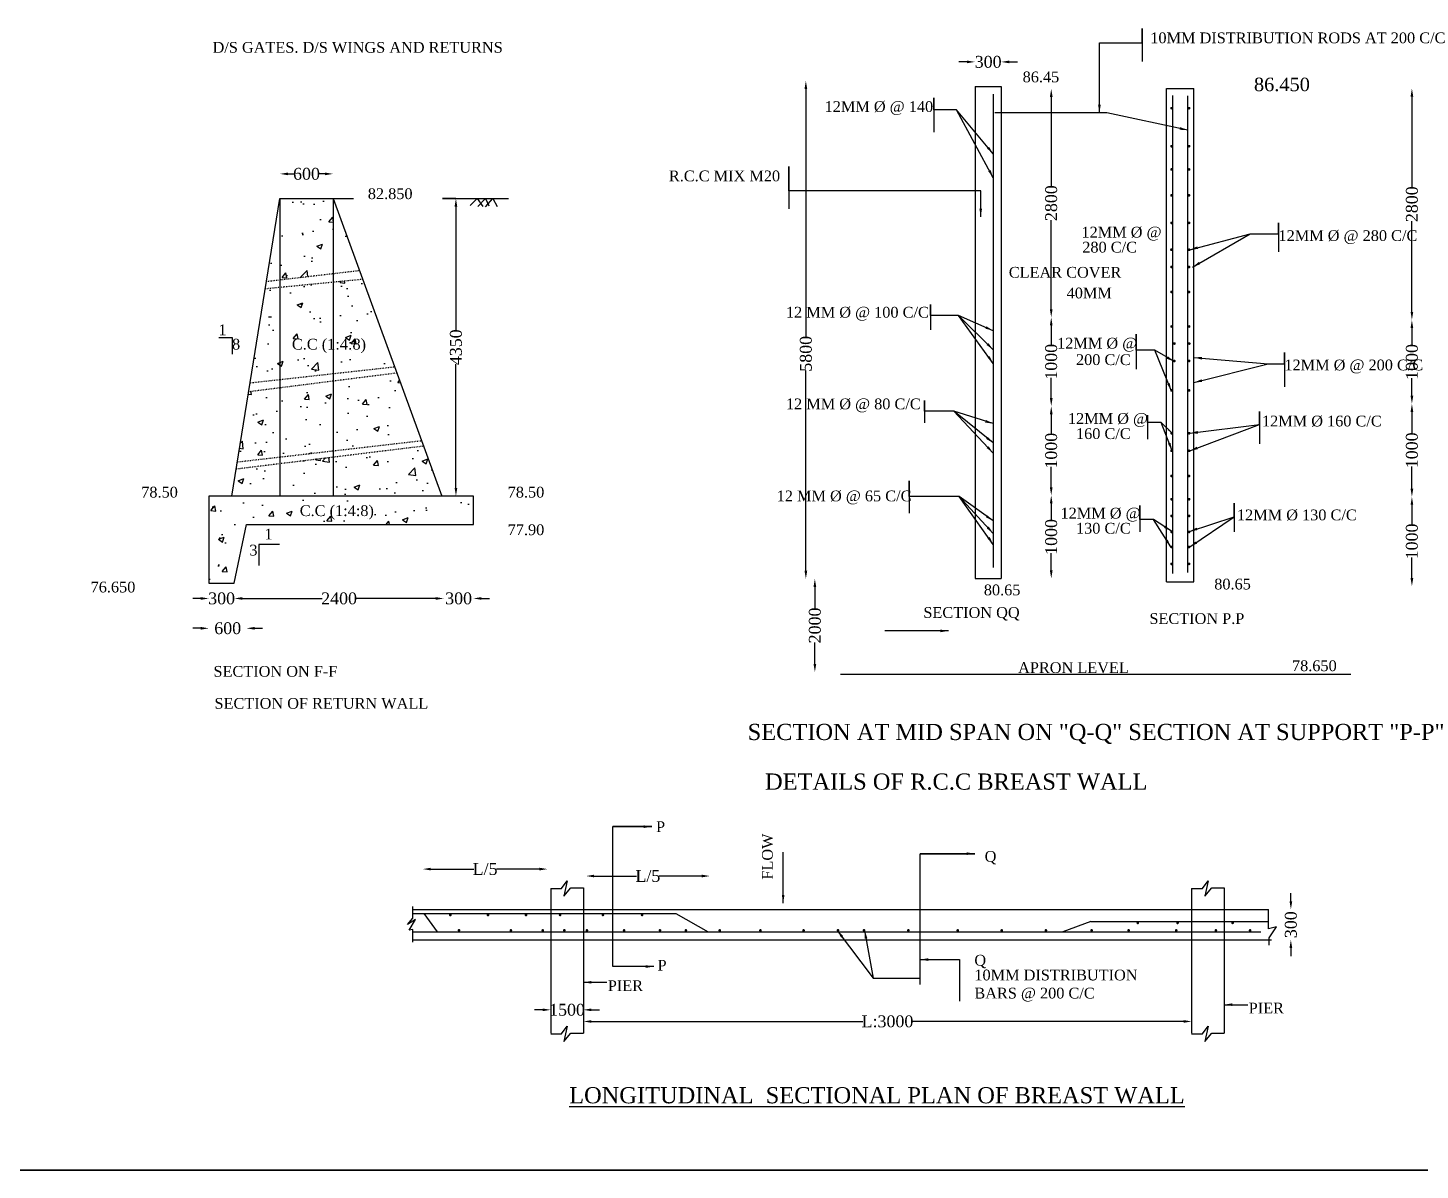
# Model space of a CAD drawing. Header units: millimetres. Extents: x -109570 to 149785, y -246061 to 37544.
# Drawn here: x 25964 to 51812, y 734 to 21932 of the extents above; entities that cross this region are included whole.
import ezdxf

# ---------------------------------------------------------------- set-up
doc = ezdxf.new("R2010")
doc.units = ezdxf.units.MM
doc.header["$MEASUREMENT"] = 0
doc.header["$PDMODE"] = 33
doc.header["$PDSIZE"] = 500
doc.linetypes.add('ACAD_ISO03W100', pattern=[30, 12, -18])
for name, color, linetype in [('DIM', 5, 'Continuous'), ('DOT LINE', 3, 'ACAD_ISO03W100'), ('DWG. LINE', 1, 'Continuous'), ('HATCH', 2, 'Continuous'), ('TEXT', 7, 'Continuous'), ('TITLE', 7, 'Continuous')]:
    doc.layers.add(name, color=color, linetype=linetype)
doc.styles.get("Standard").update_dxf_attribs({"font": 'TIMES.TTF', "height": 220})
doc.dimstyles.get("Standard").update_dxf_attribs({"dimtxt": 220, "dimasz": 150, "dimexe": 0.18, "dimexo": 0.0625, "dimgap": 0.09, "dimtad": 0, "dimdec": 0, "dimzin": 0, "dimdsep": 46, "dimtxsty": 'Standard', "dimcen": 0.09, "dimse1": 1, "dimse2": 1, "dimclrd": 5, "dimclre": 5, "dimclrt": 4, "dimadec": 0, "dimazin": 0, "dimtfac": 1, "dimtdec": 0, "dimtofl": 0, "dimtmove": 0, "dimatfit": 3, "dimfxl": 1, "dimtolj": 1, "dimtzin": 0, "dimarcsym": 0})

# ---------------------------------------------------------------- blocks, each defined once
blk = doc.blocks.new('*D24')
at = {"layer": 'Defpoints', "color": 0}
for p in [(31630, 19222), (30644, 18766), (31630, 18766)]:
    blk.add_point(p, dxfattribs=at)
at = {"layer": 'DIM', "color": 5, "lineweight": -2}
for p, q in [((30794, 19222), (30906, 19222)), ((31480, 19222), (31368, 19222))]:
    blk.add_line(p, q, dxfattribs=at)
at = {"layer": 'DIM', "color": 5}
for points in [[(30794, 19247), (30794, 19197), (30644, 19222)], [(31480, 19247), (31480, 19197), (31630, 19222)]]:
    blk.add_solid(points, dxfattribs=at)
at = {"layer": 'DIM', "color": 4, "insert": (31137, 19222), "char_height": 220, "attachment_point": 5}
blk.add_mtext('\\A1;600', dxfattribs=at)
blk = doc.blocks.new('*D25')
at = {"layer": 'Defpoints', "color": 0}
for p in [(33911, 18766), (33920, 18766), (33844, 13243)]:
    blk.add_point(p, dxfattribs=at)
at = {"layer": 'DIM', "color": 5, "lineweight": -2}
for p, q in [((33911, 18616), (33911, 16321)), ((33911, 13393), (33911, 15688))]:
    blk.add_line(p, q, dxfattribs=at)
at = {"layer": 'DIM', "color": 5}
for points in [[(33886, 18616), (33936, 18616), (33911, 18766)], [(33886, 13393), (33936, 13393), (33911, 13243)]]:
    blk.add_solid(points, dxfattribs=at)
at = {"layer": 'DIM', "color": 4, "insert": (33911, 16005), "char_height": 220, "attachment_point": 5, "rotation": 90}
blk.add_mtext('\\A1;4350', dxfattribs=at)
blk = doc.blocks.new('*D26')
at = {"layer": 'Defpoints', "color": 0}
for p in [(29325, 11624), (29797, 11624), (29797, 11343)]:
    blk.add_point(p, dxfattribs=at)
at = {"layer": 'DIM', "color": 5, "lineweight": -2}
for p, q in [((29175, 11343), (29025, 11343)), ((29947, 11343), (30097, 11343))]:
    blk.add_line(p, q, dxfattribs=at)
at = {"layer": 'DIM', "color": 5}
for points in [[(29175, 11368), (29175, 11318), (29325, 11343)], [(29947, 11368), (29947, 11318), (29797, 11343)]]:
    blk.add_solid(points, dxfattribs=at)
at = {"layer": 'DIM', "color": 4, "insert": (29561, 11343), "char_height": 220, "attachment_point": 5}
blk.add_mtext('\\A1;300', dxfattribs=at)
blk = doc.blocks.new('*D27')
at = {"layer": 'Defpoints', "color": 0}
for p in [(29797, 11624), (33687, 11343), (33687, 11213)]:
    blk.add_point(p, dxfattribs=at)
at = {"layer": 'DIM', "color": 5, "lineweight": -2}
for p, q in [((29947, 11343), (31426, 11343)), ((33537, 11343), (32058, 11343))]:
    blk.add_line(p, q, dxfattribs=at)
at = {"layer": 'DIM', "color": 5}
for points in [[(29947, 11368), (29947, 11318), (29797, 11343)], [(33537, 11368), (33537, 11318), (33687, 11343)]]:
    blk.add_solid(points, dxfattribs=at)
at = {"layer": 'DIM', "color": 4, "insert": (31742, 11343), "char_height": 220, "attachment_point": 5}
blk.add_mtext('\\A1;2400', dxfattribs=at)
blk = doc.blocks.new('*D28')
at = {"layer": 'Defpoints', "color": 0}
for p in [(34235, 11397), (33687, 11213), (34235, 11343)]:
    blk.add_point(p, dxfattribs=at)
at = {"layer": 'DIM', "color": 5, "lineweight": -2}
for p, q in [((33537, 11343), (33387, 11343)), ((34385, 11343), (34535, 11343))]:
    blk.add_line(p, q, dxfattribs=at)
at = {"layer": 'DIM', "color": 5}
for points in [[(33537, 11368), (33537, 11318), (33687, 11343)], [(34385, 11368), (34385, 11318), (34235, 11343)]]:
    blk.add_solid(points, dxfattribs=at)
at = {"layer": 'DIM', "color": 4, "insert": (33961, 11343), "char_height": 220, "attachment_point": 5}
blk.add_mtext('\\A1;300', dxfattribs=at)
blk = doc.blocks.new('*D29')
at = {"layer": 'Defpoints', "color": 0}
for p in [(29325, 10789), (30022, 10789), (30022, 10757)]:
    blk.add_point(p, dxfattribs=at)
at = {"layer": 'DIM', "color": 5, "lineweight": -2}
for p, q in [((29175, 10789), (29025, 10789)), ((30172, 10789), (30322, 10789))]:
    blk.add_line(p, q, dxfattribs=at)
at = {"layer": 'DIM', "color": 5}
for points in [[(29175, 10814), (29175, 10764), (29325, 10789)], [(30172, 10814), (30172, 10764), (30022, 10789)]]:
    blk.add_solid(points, dxfattribs=at)
at = {"layer": 'DIM', "color": 4, "insert": (29674, 10789), "char_height": 220, "attachment_point": 5}
blk.add_mtext('\\A1;600', dxfattribs=at)
blk = doc.blocks.new('*D34')
at = {"layer": 'Defpoints', "color": 0}
for p in [(33295, 6318), (35610, 6321), (35610, 6318)]:
    blk.add_point(p, dxfattribs=at)
at = {"layer": 'DIM', "color": 5, "lineweight": -2}
for p, q in [((33445, 6321), (34241, 6321)), ((35460, 6321), (34664, 6321))]:
    blk.add_line(p, q, dxfattribs=at)
at = {"layer": 'DIM', "color": 5}
for points in [[(33445, 6346), (33445, 6296), (33295, 6321)], [(35460, 6346), (35460, 6296), (35610, 6321)]]:
    blk.add_solid(points, dxfattribs=at)
at = {"layer": 'DIM', "color": 4, "insert": (34453, 6321), "char_height": 220, "attachment_point": 5}
blk.add_mtext('\\A1;L/5', dxfattribs=at)
blk = doc.blocks.new('*D35')
at = {"layer": 'Defpoints', "color": 0}
for p in [(35672, 3700), (36277, 3728), (36277, 3709)]:
    blk.add_point(p, dxfattribs=at)
at = {"layer": 'DIM', "color": 5, "lineweight": -2}
for p, q in [((35522, 3709), (35372, 3709)), ((36427, 3709), (36577, 3709))]:
    blk.add_line(p, q, dxfattribs=at)
at = {"layer": 'DIM', "color": 5}
for points in [[(35522, 3734), (35522, 3684), (35672, 3709)], [(36427, 3734), (36427, 3684), (36277, 3709)]]:
    blk.add_solid(points, dxfattribs=at)
at = {"layer": 'DIM', "color": 4, "insert": (35974, 3709), "char_height": 220, "attachment_point": 5}
blk.add_mtext('\\A1;1500', dxfattribs=at)
blk = doc.blocks.new('*D36')
at = {"layer": 'Defpoints', "color": 0}
for p in [(36327, 6218), (38623, 6218), (38623, 6192)]:
    blk.add_point(p, dxfattribs=at)
at = {"layer": 'DIM', "color": 5, "lineweight": -2}
for p, q in [((36477, 6192), (37264, 6192)), ((38473, 6192), (37687, 6192))]:
    blk.add_line(p, q, dxfattribs=at)
at = {"layer": 'DIM', "color": 5}
for points in [[(36477, 6217), (36477, 6167), (36327, 6192)], [(38473, 6217), (38473, 6167), (38623, 6192)]]:
    blk.add_solid(points, dxfattribs=at)
at = {"layer": 'DIM', "color": 4, "insert": (37475, 6192), "char_height": 220, "attachment_point": 5}
blk.add_mtext('\\A1;L/5', dxfattribs=at)
blk = doc.blocks.new('*D38')
at = {"layer": 'Defpoints', "color": 0}
for p in [(36277, 3497), (36277, 3493), (47570, 3452)]:
    blk.add_point(p, dxfattribs=at)
at = {"layer": 'DIM', "color": 5, "lineweight": -2}
for p, q in [((36427, 3493), (41463, 3493)), ((47420, 3493), (42384, 3493))]:
    blk.add_line(p, q, dxfattribs=at)
at = {"layer": 'DIM', "color": 5}
for points in [[(36427, 3518), (36427, 3468), (36277, 3493)], [(47420, 3518), (47420, 3468), (47570, 3493)]]:
    blk.add_solid(points, dxfattribs=at)
at = {"layer": 'DIM', "color": 4, "insert": (41923, 3493), "char_height": 220, "attachment_point": 5}
blk.add_mtext('\\A1;L:3000', dxfattribs=at)
blk = doc.blocks.new('*D39')
at = {"layer": 'Defpoints', "color": 0}
for p in [(49358, 5572), (49358, 5007), (49412, 5007)]:
    blk.add_point(p, dxfattribs=at)
at = {"layer": 'DIM', "color": 5, "lineweight": -2}
for p, q in [((49412, 5722), (49412, 5872)), ((49412, 4857), (49412, 4707))]:
    blk.add_line(p, q, dxfattribs=at)
at = {"layer": 'DIM', "color": 5}
for points in [[(49387, 5722), (49437, 5722), (49412, 5572)], [(49387, 4857), (49437, 4857), (49412, 5007)]]:
    blk.add_solid(points, dxfattribs=at)
at = {"layer": 'DIM', "color": 4, "insert": (49412, 5289), "char_height": 220, "attachment_point": 5, "rotation": 90}
blk.add_mtext('\\A1;300', dxfattribs=at)
blk = doc.blocks.new('*D40')
at = {"layer": 'Defpoints', "color": 0}
for p in [(40654, 11707), (40575, 9977), (40654, 9977)]:
    blk.add_point(p, dxfattribs=at)
at = {"layer": 'DIM', "color": 5, "lineweight": -2}
for p, q in [((40575, 11557), (40575, 11158)), ((40575, 10127), (40575, 10527))]:
    blk.add_line(p, q, dxfattribs=at)
at = {"layer": 'DIM', "color": 5}
for points in [[(40550, 11557), (40600, 11557), (40575, 11707)], [(40550, 10127), (40600, 10127), (40575, 9977)]]:
    blk.add_solid(points, dxfattribs=at)
at = {"layer": 'DIM', "color": 4, "insert": (40575, 10842), "char_height": 220, "attachment_point": 5, "rotation": 90}
blk.add_mtext('\\A1;2000', dxfattribs=at)
blk = doc.blocks.new('*D41')
at = {"layer": 'Defpoints', "color": 0}
for p in [(40160, 20949), (40408, 20949), (40160, 11707)]:
    blk.add_point(p, dxfattribs=at)
at = {"layer": 'DIM', "color": 5, "lineweight": -2}
for p, q in [((40408, 20799), (40408, 16194)), ((40408, 11857), (40408, 15571))]:
    blk.add_line(p, q, dxfattribs=at)
at = {"layer": 'DIM', "color": 5}
for points in [[(40383, 20799), (40433, 20799), (40408, 20949)], [(40383, 11857), (40433, 11857), (40408, 11707)]]:
    blk.add_solid(points, dxfattribs=at)
at = {"layer": 'DIM', "color": 4, "insert": (40408, 15883), "char_height": 220, "attachment_point": 5, "rotation": 90}
blk.add_mtext('\\A1;5800', dxfattribs=at)
blk = doc.blocks.new('*D42')
at = {"layer": 'Defpoints', "color": 0}
for p in [(44035, 21300), (43548, 20847), (44035, 20847)]:
    blk.add_point(p, dxfattribs=at)
at = {"layer": 'DIM', "color": 5, "lineweight": -2}
for p, q in [((43398, 21300), (43248, 21300)), ((44185, 21300), (44335, 21300))]:
    blk.add_line(p, q, dxfattribs=at)
at = {"layer": 'DIM', "color": 5}
for points in [[(43398, 21325), (43398, 21275), (43548, 21300)], [(44185, 21325), (44185, 21275), (44035, 21300)]]:
    blk.add_solid(points, dxfattribs=at)
at = {"layer": 'DIM', "color": 4, "insert": (43792, 21300), "char_height": 220, "attachment_point": 5}
blk.add_mtext('\\A1;300', dxfattribs=at)
blk = doc.blocks.new('*D43')
at = {"layer": 'Defpoints', "color": 0}
for p in [(44958, 13258), (44963, 13258), (44958, 11713)]:
    blk.add_point(p, dxfattribs=at)
at = {"layer": 'DIM', "color": 5, "lineweight": -2}
for p, q in [((44963, 13108), (44963, 12786)), ((44963, 11863), (44963, 12185))]:
    blk.add_line(p, q, dxfattribs=at)
at = {"layer": 'DIM', "color": 5}
for points in [[(44938, 13108), (44988, 13108), (44963, 13258)], [(44938, 11863), (44988, 11863), (44963, 11713)]]:
    blk.add_solid(points, dxfattribs=at)
at = {"layer": 'DIM', "color": 4, "insert": (44963, 12485), "char_height": 220, "attachment_point": 5, "rotation": 90}
blk.add_mtext('\\A1;1000', dxfattribs=at)
blk = doc.blocks.new('*D44')
at = {"layer": 'Defpoints', "color": 0}
for p in [(44963, 14912), (45034, 14912), (44958, 13258)]:
    blk.add_point(p, dxfattribs=at)
at = {"layer": 'DIM', "color": 5, "lineweight": -2}
for p, q in [((44963, 14762), (44963, 14385)), ((44963, 13408), (44963, 13785))]:
    blk.add_line(p, q, dxfattribs=at)
at = {"layer": 'DIM', "color": 5}
for points in [[(44938, 14762), (44988, 14762), (44963, 14912)], [(44938, 13408), (44988, 13408), (44963, 13258)]]:
    blk.add_solid(points, dxfattribs=at)
at = {"layer": 'DIM', "color": 4, "insert": (44963, 14085), "char_height": 220, "attachment_point": 5, "rotation": 90}
blk.add_mtext('\\A1;1000', dxfattribs=at)
blk = doc.blocks.new('*D45')
at = {"layer": 'Defpoints', "color": 0}
for p in [(44963, 16559), (45064, 16559), (45034, 14912)]:
    blk.add_point(p, dxfattribs=at)
at = {"layer": 'DIM', "color": 5, "lineweight": -2}
for p, q in [((44963, 16409), (44963, 16036)), ((44963, 15062), (44963, 15435))]:
    blk.add_line(p, q, dxfattribs=at)
at = {"layer": 'DIM', "color": 5}
for points in [[(44938, 16409), (44988, 16409), (44963, 16559)], [(44938, 15062), (44988, 15062), (44963, 14912)]]:
    blk.add_solid(points, dxfattribs=at)
at = {"layer": 'DIM', "color": 4, "insert": (44963, 15735), "char_height": 220, "attachment_point": 5, "rotation": 90}
blk.add_mtext('\\A1;1000', dxfattribs=at)
blk = doc.blocks.new('*D46')
at = {"layer": 'Defpoints', "color": 0}
for p in [(44963, 20799), (45106, 20799), (45064, 16559)]:
    blk.add_point(p, dxfattribs=at)
at = {"layer": 'DIM', "color": 5, "lineweight": -2}
for p, q in [((44963, 20649), (44963, 18994)), ((44963, 16709), (44963, 18363))]:
    blk.add_line(p, q, dxfattribs=at)
at = {"layer": 'DIM', "color": 5}
for points in [[(44938, 20649), (44988, 20649), (44963, 20799)], [(44938, 16709), (44988, 16709), (44963, 16559)]]:
    blk.add_solid(points, dxfattribs=at)
at = {"layer": 'DIM', "color": 4, "insert": (44963, 18679), "char_height": 220, "attachment_point": 5, "rotation": 90}
blk.add_mtext('\\A1;2800', dxfattribs=at)
blk = doc.blocks.new('*D47')
at = {"layer": 'Defpoints', "color": 0}
for p in [(51740, 20807), (51659, 16511), (51740, 16511)]:
    blk.add_point(p, dxfattribs=at)
at = {"layer": 'DIM', "color": 5, "lineweight": -2}
for p, q in [((51659, 20657), (51659, 18975)), ((51659, 16661), (51659, 18343))]:
    blk.add_line(p, q, dxfattribs=at)
at = {"layer": 'DIM', "color": 5}
for points in [[(51634, 20657), (51684, 20657), (51659, 20807)], [(51634, 16661), (51684, 16661), (51659, 16511)]]:
    blk.add_solid(points, dxfattribs=at)
at = {"layer": 'DIM', "color": 4, "insert": (51659, 18659), "char_height": 220, "attachment_point": 5, "rotation": 90}
blk.add_mtext('\\A1;2800', dxfattribs=at)
blk = doc.blocks.new('*D48')
at = {"layer": 'Defpoints', "color": 0}
for p in [(51740, 16511), (51659, 14954), (51782, 14954)]:
    blk.add_point(p, dxfattribs=at)
at = {"layer": 'DIM', "color": 5, "lineweight": -2}
for p, q in [((51659, 16361), (51659, 16033)), ((51659, 15104), (51659, 15432))]:
    blk.add_line(p, q, dxfattribs=at)
at = {"layer": 'DIM', "color": 5}
for points in [[(51634, 16361), (51684, 16361), (51659, 16511)], [(51634, 15104), (51684, 15104), (51659, 14954)]]:
    blk.add_solid(points, dxfattribs=at)
at = {"layer": 'DIM', "color": 4, "insert": (51659, 15732), "char_height": 220, "attachment_point": 5, "rotation": 90}
blk.add_mtext('\\A1;1000', dxfattribs=at)
blk = doc.blocks.new('*D49')
at = {"layer": 'Defpoints', "color": 0}
for p in [(51782, 14954), (51659, 13231), (51757, 13231)]:
    blk.add_point(p, dxfattribs=at)
at = {"layer": 'DIM', "color": 5, "lineweight": -2}
for p, q in [((51659, 14804), (51659, 14392)), ((51659, 13381), (51659, 13792))]:
    blk.add_line(p, q, dxfattribs=at)
at = {"layer": 'DIM', "color": 5}
for points in [[(51634, 14804), (51684, 14804), (51659, 14954)], [(51634, 13381), (51684, 13381), (51659, 13231)]]:
    blk.add_solid(points, dxfattribs=at)
at = {"layer": 'DIM', "color": 4, "insert": (51659, 14092), "char_height": 220, "attachment_point": 5, "rotation": 90}
blk.add_mtext('\\A1;1000', dxfattribs=at)
blk = doc.blocks.new('*D50')
at = {"layer": 'Defpoints', "color": 0}
for p in [(51757, 13231), (51659, 11572), (51719, 11572)]:
    blk.add_point(p, dxfattribs=at)
at = {"layer": 'DIM', "color": 5, "lineweight": -2}
for p, q in [((51659, 13081), (51659, 12702)), ((51659, 11722), (51659, 12101))]:
    blk.add_line(p, q, dxfattribs=at)
at = {"layer": 'DIM', "color": 5}
for points in [[(51634, 13081), (51684, 13081), (51659, 13231)], [(51634, 11722), (51684, 11722), (51659, 11572)]]:
    blk.add_solid(points, dxfattribs=at)
at = {"layer": 'DIM', "color": 4, "insert": (51659, 12401), "char_height": 220, "attachment_point": 5, "rotation": 90}
blk.add_mtext('\\A1;1000', dxfattribs=at)

msp = doc.modelspace()

# ---------------------------------------------------------------- hatches: boundary and pattern name
at = {"layer": 'HATCH'}
h = msp.add_hatch(dxfattribs=at)
h.set_pattern_fill('AR-CONC', color=256, scale=150, style=0)
h.paths.add_polyline_path([(29325.1, 13242.6), (29325.1, 11624.4), (29796.7, 11624.4), (30022.2, 12716.9), (34234.9, 12716.9), (34234.9, 13242.6)])
h.paths.add_polyline_path([(31630.1, 13242.6), (31630.1, 13969), (30643.5, 13848.1), (30643.5, 13242.6)])
h.paths.add_polyline_path([(30643.5, 13242.6), (30643.5, 13848.1), (29831, 13748.6), (29749.1, 13242.6)])
h.paths.add_polyline_path([(31630.1, 13969), (31630.1, 13242.6), (33647.6, 13242.6), (33307.3, 14174.5)])
h.paths.add_polyline_path([(33271.5, 14272.2), (32812, 15530.6), (31630.1, 15381), (31630.1, 14082.5)])
h.paths.add_polyline_path([(31630.1, 15381), (30643.5, 15256.2), (30643.5, 13968.5), (31630.1, 14082.5)])
h.paths.add_polyline_path([(30643.5, 15256.2), (30063.3, 15182.8), (29851.8, 13877), (30643.5, 13968.5)])
h.paths.add_polyline_path([(30643.5, 17120), (30372.6, 17093.4), (30089.6, 15345.2), (30643.5, 15406.6)])
h.paths.add_polyline_path([(31630.1, 17216.6), (30643.5, 17120), (30643.5, 15406.6), (31630.1, 15516)])
h.paths.add_polyline_path([(31630.1, 15516), (32771.1, 15642.4), (32176.6, 17270.1), (31630.1, 17216.6)])
h.paths.add_polyline_path([(31630.1, 17372.9), (32118.2, 17430.1), (31630.1, 18766.5)])
h.paths.add_polyline_path([(31630.1, 17372.9), (31630.1, 18766.5), (30643.5, 18766.5), (30643.5, 17257.3)])
h.paths.add_polyline_path([(30643.5, 18766.5), (30394.4, 17228.1), (30643.5, 17257.3)])
h.paths.add_polyline_path([(30944.9, 12741.9), (32424.3, 12741.9), (32424.3, 13144.2), (30944.9, 13144.2)], flags=24)
h.paths.add_polyline_path([(30798.7, 15831.2), (32278.2, 15831.2), (32278.2, 16233.5), (30798.7, 16233.5)], flags=9)

# ---------------------------------------------------------------- linework, layer by layer
at = {"layer": 'DIM'}
for points in [[(46649.5, 21656.7), (46649.5, 21922.5), (46649.5, 21306.4)], [(42782.8, 20408.2), (42782.8, 20636.4), (42782.8, 19996.4)], [(40089.8, 18907.8), (40089.8, 19359.2), (40089.8, 18573.2)], [(49181.5, 18111.2), (49181.5, 18314.2), (49181.5, 17773.2)], [(42720.2, 16594.2), (42720.2, 16801), (42720.2, 16331)], [(46538.5, 15949.2), (46538.5, 16246.1), (46538.5, 15600.2)], [(49290.9, 15697.2), (49290.9, 15907.9), (49290.9, 15269.4)], [(42607.3, 14815.6), (42607.3, 15014.9), (42607.3, 14601.6)], [(46753.2, 14608), (46753.2, 14742), (46753.2, 14299.4)], [(48828.5, 14569.2), (48828.5, 14814.6), (48828.5, 14211.5)], [(42324.9, 13234.1), (42324.9, 13524.8), (42324.9, 12923.7)], [(46606, 12810.6), (46606, 13069.6), (46606, 12578.2)], [(48359.8, 12859.8), (48359.8, 13112.1), (48359.8, 12579.4)], [(37584.9, 4512.7), (36824.7, 4512.7), (36824.7, 7108.4), (37545.7, 7108.4)], [(42530.6, 4176.8), (42530.6, 6607), (43542.7, 6607)], [(43260.8, 4641.4), (43260.8, 3870.2)]]:
    msp.add_lwpolyline(points, dxfattribs=at)
at = {"layer": 'DOT LINE'}
for points in [[(30394.4, 17228.1), (32118.2, 17430.1)], [(30372.6, 17093.4), (32176.6, 17270.1)], [(30063.3, 15182.8), (32812, 15530.6)], [(30089.6, 15345.2), (32771.1, 15642.4)], [(29851.8, 13877), (33271.5, 14272.2)], [(29831, 13748.6), (33307.3, 14174.5)]]:
    msp.add_lwpolyline(points, dxfattribs=at)
at = {"layer": 'DWG. LINE'}
for p, q in [((47102.8, 11652.6), (47102.8, 20806.7)), ((47612.5, 11652.6), (47612.5, 20806.7)), ((47221.3, 11803.6), (47221.3, 20675.7)), ((47497.4, 11825.1), (47497.4, 20669.6)), ((47102.8, 11652.6), (47612.5, 11652.6))]:
    msp.add_line(p, q, dxfattribs=at)
for points in [[(43548.4, 20846.5), (43548.4, 11713.2)], [(43548.4, 20846.5), (44035.1, 20846.5)], [(43886.1, 20703.7), (43886.1, 11920.2)], [(44035.1, 20846.5), (44035.1, 11713.2)], [(47102.8, 20806.7), (47612.5, 20806.7)], [(29749.1, 13242.6), (30643.5, 18766.5), (31630.1, 18766.5), (33647.6, 13242.6)], [(30643.5, 18766.5), (30643.5, 13242.6)], [(31630.1, 18766.5), (32008.8, 18766.5)], [(31630.1, 18766.5), (31630.1, 13242.6)], [(33910.8, 18766.5), (33660.9, 18766.5), (34887.9, 18766.5)], [(29508.7, 16185.9), (29755.6, 16185.9), (29755.6, 15877.6)], [(30637.5, 12342.3), (30248.9, 12342.3), (30248.9, 11956.9)], [(43548.4, 11713.2), (44035.1, 11713.2)], [(41049.5, 9938.2), (50524.9, 9938.2)], [(35672, 5961.7), (35871.2, 5961.7), (35978.5, 6103.9), (35913.6, 5820.6), (36046.1, 5972.8), (36276.8, 5972.8)], [(35672, 5961.7), (35672, 3273.3)], [(36276.8, 5972.8), (36276.8, 3273.3)], [(47569.9, 5961.7), (47769, 5961.7), (47876.4, 6103.9), (47811.5, 5820.6), (47943.9, 5972.8), (48174.7, 5972.8)], [(47569.9, 5961.7), (47569.9, 3273.3)], [(48174.7, 5972.8), (48174.7, 3273.3)], [(33110.4, 4963.3), (33110.4, 5202.4), (33043.4, 5184.7), (33161.9, 5386.2), (33009.8, 5293.5), (33110.7, 5407), (33110.7, 5629.3)], [(33110.7, 5572), (48999.6, 5572)], [(33110.7, 5494.2), (37992.4, 5494.2)], [(33316.9, 5494.2), (33562.4, 5157.5)], [(37992.4, 5494.2), (38595.2, 5157.5)], [(49010, 4911.9), (49010, 5042.1), (49142.7, 5248.8), (48999.6, 5210.7), (48999.6, 5572)], [(45696.2, 5347.5), (45177.7, 5157.5)], [(45696.2, 5347.5), (48999.6, 5347.5)], [(33110.4, 5157.5), (48851.2, 5157.5)], [(33110.4, 5006.9), (49051.4, 5006.9)], [(35672, 3262.1), (35871.2, 3262.1), (35978.5, 3404.3), (35913.6, 3121.1), (36046.1, 3273.3), (36276.8, 3273.3)], [(47569.9, 3262.1), (47769, 3262.1), (47876.4, 3404.3), (47811.5, 3121.1), (47943.9, 3273.3), (48174.7, 3273.3)]]:
    msp.add_lwpolyline(points, dxfattribs=at)
msp.add_lwpolyline([(34234.9, 13242.6), (29325.1, 13242.6), (29325.1, 11624.4), (29796.7, 11624.4), (30022.2, 12716.9), (34234.9, 12716.9), (34234.9, 13242.6)], close=True, dxfattribs=at)
at = {"layer": 'HATCH', "const_width": 25}
for points in [[(47183.5, 20441.3, 1), (47208.5, 20441.3, 1)], [(47509.6, 20441.3, 1), (47534.6, 20441.3, 1)], [(47183.5, 19735.7, 1), (47208.5, 19735.7, 1)], [(47509.6, 19735.7, 1), (47534.6, 19735.7, 1)], [(47183.5, 19304.2, 1), (47208.5, 19304.2, 1)], [(47509.6, 19304.2, 1), (47534.6, 19304.2, 1)], [(47183.5, 18823.8, 1), (47208.5, 18823.8, 1)], [(47509.6, 18823.8, 1), (47534.6, 18823.8, 1)], [(47183.5, 18312.9, 1), (47208.5, 18312.9, 1)], [(47509.6, 18312.9, 1), (47534.6, 18312.9, 1)], [(47181.3, 17814.8, 1), (47206.3, 17814.8, 1)], [(47510.6, 17814.8, 1), (47535.6, 17814.8, 1)], [(47183.5, 17494.4, 1), (47208.5, 17494.4, 1)], [(47509.6, 17494.4, 1), (47534.6, 17494.4, 1)], [(47183.5, 17030.5, 1), (47208.5, 17030.5, 1)], [(47509.6, 17030.5, 1), (47534.6, 17030.5, 1)], [(47183.5, 16389.7, 1), (47208.5, 16389.7, 1)], [(47509.6, 16389.7, 1), (47534.6, 16389.7, 1)], [(47236.2, 16073.9, 1), (47261.2, 16073.9, 1)], [(47512.9, 16073.9, 1), (47537.9, 16073.9, 1)], [(47236.2, 15750.6, 1), (47261.2, 15750.6, 1)], [(47510.6, 15750.6, 1), (47535.6, 15750.6, 1)], [(47183.5, 15204.1, 1), (47208.5, 15204.1, 1)], [(47509.6, 15204.1, 1), (47534.6, 15204.1, 1)], [(47183.5, 14408.4, 1), (47208.5, 14408.4, 1)], [(47509.6, 14408.4, 1), (47534.6, 14408.4, 1)], [(47183.5, 14083.4, 1), (47208.5, 14083.4, 1)], [(47509.6, 14083.4, 1), (47534.6, 14083.4, 1)], [(47183.5, 13615.8, 1), (47208.5, 13615.8, 1)], [(47509.6, 13615.8, 1), (47534.6, 13615.8, 1)], [(47183.5, 13184.1, 1), (47208.5, 13184.1, 1)], [(47509.6, 13184.1, 1), (47534.6, 13184.1, 1)], [(47183.5, 12875.3, 1), (47208.5, 12875.3, 1)], [(47509.6, 12875.3, 1), (47534.6, 12875.3, 1)], [(47183.5, 12577.9, 1), (47208.5, 12577.9, 1)], [(47509.6, 12577.9, 1), (47534.6, 12577.9, 1)], [(47183.5, 12298.2, 1), (47208.5, 12298.2, 1)], [(47509.6, 12298.2, 1), (47534.6, 12298.2, 1)], [(47183.5, 11984.7, 1), (47208.5, 11984.7, 1)], [(47509.6, 11984.7, 1), (47534.6, 11984.7, 1)], [(33795.5, 5469.7, 1), (33820.5, 5469.7, 1)], [(34494.3, 5469.7, 1), (34519.3, 5469.7, 1)], [(35200.1, 5469.7, 1), (35225.1, 5469.7, 1)], [(35832.7, 5469.7, 1), (35857.7, 5469.7, 1)], [(36626.7, 5469.7, 1), (36651.7, 5469.7, 1)], [(37355, 5469.7, 1), (37380, 5469.7, 1)], [(33955.8, 5182.9, 1), (33980.8, 5182.9, 1)], [(34918.3, 5182.9, 1), (34943.3, 5182.9, 1)], [(35511.2, 5182.9, 1), (35536.2, 5182.9, 1)], [(35910.9, 5182.9, 1), (35935.9, 5182.9, 1)], [(36330, 5182.9, 1), (36355, 5182.9, 1)], [(37021.3, 5182.9, 1), (37046.3, 5182.9, 1)], [(37686.6, 5182.9, 1), (37711.6, 5182.9, 1)], [(38167, 5182.9, 1), (38192, 5182.9, 1)], [(38796.6, 5182.9, 1), (38821.6, 5182.9, 1)], [(39551, 5182.9, 1), (39576, 5182.9, 1)], [(40352.8, 5182.9, 1), (40377.8, 5182.9, 1)], [(40991.4, 5182.9, 1), (41016.4, 5182.9, 1)], [(41474.1, 5182.9, 1), (41499.1, 5182.9, 1)], [(42298.2, 5182.9, 1), (42323.2, 5182.9, 1)], [(43214.8, 5182.9, 1), (43239.8, 5182.9, 1)], [(44031.6, 5182.9, 1), (44056.6, 5182.9, 1)], [(44851.3, 5182.9, 1), (44876.3, 5182.9, 1)], [(45700.3, 5182.9, 1), (45725.3, 5182.9, 1)], [(46387.3, 5182.9, 1), (46412.3, 5182.9, 1)], [(46557.7, 5322.6, 1), (46582.7, 5322.6, 1)], [(47270.6, 5182.9, 1), (47295.6, 5182.9, 1)], [(47295.5, 5322.6, 1), (47320.5, 5322.6, 1)], [(48006.6, 5182.9, 1), (48031.6, 5182.9, 1)], [(48317.3, 5322.6, 1), (48342.3, 5322.6, 1)], [(48642.3, 5182.9, 1), (48667.3, 5182.9, 1)]]:
    msp.add_lwpolyline(points, format="xyb", close=True, dxfattribs=at)
at = {"layer": 'HATCH'}
for points in [[(34175.8, 18636.6), (34307.3, 18766.5), (34412.5, 18617.5)], [(34319.3, 18617.5), (34462.8, 18766.5), (34522.5, 18629.4)], [(34460.4, 18610.3), (34599, 18766.5), (34675.5, 18619.8)]]:
    msp.add_lwpolyline(points, dxfattribs=at)
at = {"layer": 'TITLE', "lineweight": 35}
msp.add_lwpolyline([(3274.9, 37543.7), (65372.7, 37543.7), (65372.7, 734.1), (3274.9, 734.1)], close=True, dxfattribs=at)

# ---------------------------------------------------------------- texts
at = {"layer": 'TEXT'}
for s, height, p in [('10MM DISTRIBUTION RODS AT 200 C/C', 200, (46801.9, 21646.3)), ('D/S GATES. D/S WINGS AND RETURNS', 200, (29393, 21469.9)), ('86.45', 200, (44432.2, 20921.2)), ('86.450', 250, (48726.3, 20757.1)), ('12MM %%C @ 140', 200, (40755.5, 20371.2)), ('R.C.C MIX M20', 200, (37864.8, 19084)), ('82.850', 200, (32274.9, 18753.6)), ('12MM %%C @', 200, (45524.1, 18040.8)), ('12MM %%C @ 280 C/C', 200, (49181.8, 17976.9)), ('280 C/C', 200, (45539.2, 17762.2)), ('CLEAR COVER', 200, (44175.1, 17295.4)), ('40MM', 200, (45249.2, 16911.7)), ('12 MM %%C @ 100 C/C', 200, (40037.6, 16554.4)), ('1', 200, (29502.1, 16228.2)), ('8', 200, (29754.7, 15961.4)), ('C.C (1:4:8)', 200, (30865.8, 15961.4)), ('12MM %%C @', 200, (45072.1, 15980.4)), ('200 C/C', 200, (45422.7, 15674.4)), ('12MM %%C @ 200 C/C', 200, (49291.2, 15575.7)), ('12 MM %%C @ 80 C/C', 200, (40037.6, 14853.1)), ('12MM %%C @', 200, (45272.6, 14582.6)), ('12MM %%C 160 C/C', 200, (48875.2, 14535.5)), ('160 C/C', 200, (45422.7, 14301.8)), ('78.50', 200, (28068.7, 13215.5)), ('78.50', 200, (34871.7, 13215.5)), ('12 MM %%C @ 65 C/C', 200, (39865.9, 13145.3)), ('C.C (1:4:8)', 200, (31011.9, 12872.1)), ('12MM %%C @', 200, (45135.4, 12826.4)), ('12MM %%C 130 C/C', 200, (48410.7, 12792.8)), ('77.90', 200, (34871.7, 12517.7)), ('130 C/C', 200, (45422.7, 12545.6)), ('1', 200, (30355.3, 12438.4)), ('3', 200, (30076.5, 12140.2)), ('76.650', 200, (27128.6, 11454.8)), ('80.65', 200, (47989.5, 11510.3)), ('80.65', 200, (43711.5, 11401.1)), ('SECTION QQ', 200, (42589.3, 10982.3)), ('SECTION P.P', 200, (46785.5, 10869.7)), ('SECTION ON F-F', 200, (29409.6, 9890.5)), ('APRON LEVEL', 200, (44348.1, 9959.5)), ('78.650', 200, (49432.5, 9994.2)), ('SECTION OF RETURN WALL', 200, (29428.3, 9296.2)), ('P', 200, (37626.5, 7007.5)), ('Q', 200, (43726.7, 6456.4)), ('Q', 200, (43535.9, 4529.5)), ('P', 200, (37654.3, 4436.7)), ('10MM DISTRIBUTION', 200, (43535.9, 4255.3)), ('PIER', 200, (36730.6, 4056.6)), ('BARS @ 200 C/C', 200, (43535.9, 3919.3)), ('PIER', 200, (48628.5, 3641.6))]:
    msp.add_text(s, height=height, dxfattribs=at).set_placement(p)
msp.add_text('FLOW', height=200, rotation=90, dxfattribs=at).set_placement((39793.1, 6124.9))
at = {"layer": 'TITLE'}
for s, p in [('SECTION AT MID SPAN ON "Q-Q" SECTION AT SUPPORT "P-P"', (39326.8, 8716)), ('DETAILS OF R.C.C BREAST WALL', (39650.1, 7795)), ('%%ULONGITUDINAL  SECTIONAL PLAN OF BREAST WALL', (36013.2, 1974.4))]:
    msp.add_text(s, height=300, dxfattribs=at).set_placement(p)

# ---------------------------------------------------------------- dimensions: what is measured, and where the dimension line sits
at = {"layer": 'DIM'}
for base, p1, p2, text, picture, middle in [((44035.1, 21300), (43548.4, 20846.5), (44035.1, 20846.5), '300', '*D42', (43791.7, 21300)), ((31630.1, 19221.8), (30643.5, 18766.5), (31630.1, 18766.5), '600', '*D24', (31136.8, 19221.8)), ((30022.2, 10789.3), (29325.1, 10789.3), (30022.2, 10756.6), '600', '*D29', (29673.7, 10789.3)), ((35610.2, 6321.4), (33295.4, 6317.7), (35610.2, 6317.7), 'L/5', '*D34', (34452.8, 6321.4)), ((38623.2, 6192.1), (36327.5, 6218.3), (38623.2, 6218.3), 'L/5', '*D36', (37475.3, 6192.1)), ((36276.8, 3709), (35672, 3699.6), (36276.8, 3727.8), '1500', '*D35', (35974.4, 3709)), ((36276.8, 3492.8), (47569.9, 3452.2), (36276.8, 3496.7), 'L:3000', '*D38', (41923.4, 3492.8))]:
    dim = msp.add_linear_dim(base=base, p1=p1, p2=p2, text=text, dimstyle='Standard', dxfattribs=at)
    dim.commit()
    dim.dimension.update_dxf_attribs({"geometry": picture, "text_midpoint": middle})
dim = msp.add_linear_dim(base=(40407.7, 20949.1), p1=(40159.6, 11707.3), p2=(40159.6, 20949.1), angle=90, text='5800', dimstyle='Standard', dxfattribs=at)
dim.commit()
dim.dimension.update_dxf_attribs({"geometry": '*D41', "text_midpoint": (40407.7, 15882.7), "dimtype": 160})
for base, p1, p2, angle, text, picture, middle in [((44962.7, 20798.9), (45064.5, 16558.5), (45105.5, 20798.9), 90, '2800', '*D46', (44962.7, 18678.7)), ((44962.7, 16558.5), (45033.8, 14912.4), (45064.5, 16558.5), 90, '1000', '*D45', (44962.7, 15735.5)), ((51658.6, 14953.5), (51740, 16511.4), (51782, 14953.5), 90, '1000', '*D48', (51658.6, 15732.4)), ((44962.7, 14912.4), (44957.6, 13257.7), (45033.8, 14912.4), 90, '1000', '*D44', (44962.7, 14085.1)), ((51658.6, 13230.8), (51782, 14953.5), (51756.8, 13230.8), 90, '1000', '*D49', (51658.6, 14092.2)), ((51658.6, 11572), (51756.8, 13230.8), (51718.7, 11572), 90, '1000', '*D50', (51658.6, 12401.4)), ((33687.5, 11343.4), (29796.7, 11624.4), (33687.5, 11213.1), 180, '2400', '*D27', (31742.1, 11343.4)), ((34234.9, 11343.4), (33687.5, 11213.1), (34234.9, 11397.5), 180, '300', '*D28', (33961.2, 11343.4))]:
    dim = msp.add_linear_dim(base=base, p1=p1, p2=p2, angle=angle, text=text, dimstyle='Standard', override={"dimtmove": 1}, dxfattribs=at)
    dim.commit()
    dim.dimension.update_dxf_attribs({"geometry": picture, "text_midpoint": middle})
for base, p1, p2, text, picture, middle in [((51658.6, 16511.4), (51740, 20806.7), (51740, 16511.4), '2800', '*D47', (51658.6, 18659)), ((33910.8, 18766.5), (33844.5, 13242.6), (33919.6, 18766.5), '4350', '*D25', (33910.8, 16004.5)), ((44962.7, 13257.7), (44957.6, 11713.2), (44957.6, 13257.7), '1000', '*D43', (44962.7, 12485.5)), ((40574.9, 9977.3), (40654.4, 11707.3), (40654.4, 9977.3), '2000', '*D40', (40574.9, 10842.3)), ((49411.9, 5006.9), (49357.8, 5572), (49357.8, 5006.9), '300', '*D39', (49411.9, 5289.4))]:
    dim = msp.add_linear_dim(base=base, p1=p1, p2=p2, angle=90, text=text, dimstyle='Standard', dxfattribs=at)
    dim.commit()
    dim.dimension.update_dxf_attribs({"geometry": picture, "text_midpoint": middle})
dim = msp.add_aligned_dim(p1=(29325.1, 11624.4), p2=(29796.7, 11624.4), distance=-281, text='300', dimstyle='Standard', dxfattribs=at)
dim.commit()
dim.dimension.update_dxf_attribs({"geometry": '*D26', "text_midpoint": (29560.9, 11343.4)})

# ---------------------------------------------------------------- leaders
for points, override in [([(45857.5, 20354.7), (45857.5, 21656.7), (46649.5, 21656.7)], {"dimgap": 0.09, "dimtad": 0}), ([(43886.1, 19150.5), (43206.8, 20408.2), (42782.8, 20408.2)], {"dimgap": 0.09, "dimtad": 0}), ([(43886.1, 19592.8), (43206.8, 20408.2)], {"dimgap": 0.09, "dimtad": 0}), ([(47497.4, 20033.8), (45992.5, 20354.7), (43917.9, 20354.7)], {"dimgap": 0.09, "dimtad": 0}), ([(43654, 18425.3), (43654, 18907.8), (40089.8, 18907.8)], {"dimgap": 0.09, "dimtad": 0}), ([(47535.6, 17814.8), (48655.4, 18111.2), (49181.5, 18111.2)], {"dimgap": 0.09, "dimtad": 0}), ([(47586.2, 17491.9), (48655.4, 18111.2)], {"dimgap": 0.09, "dimtad": 0}), ([(43886.1, 15703), (43243.9, 16594.2), (42720.2, 16594.2)], {"dimgap": 0.09, "dimtad": 0}), ([(43886.1, 16311.9), (43243.9, 16594.2)], {"dimgap": 0.09, "dimtad": 0}), ([(43886.1, 15958.7), (43243.9, 16594.2)], {"dimgap": 0.09, "dimtad": 0}), ([(47196, 15191.6), (46884.1, 15949.2), (46538.5, 15949.2)], {"dimgap": 0.09, "dimtad": 0}), ([(47248.7, 15738.1), (46884.1, 15949.2)], {"dimgap": 0.09, "dimtad": 0}), ([(47612.5, 15814.3), (48992.5, 15697.2), (49290.9, 15697.2)], {"dimgap": 0.09, "dimtad": 0}), ([(47612.5, 15349.5), (48992.5, 15697.2)], {"dimgap": 0.09, "dimtad": 0}), ([(43886.1, 14040.7), (43157.6, 14815.6), (42607.3, 14815.6)], {"dimgap": 0.09, "dimtad": 0}), ([(43886.1, 14586.8), (43157.6, 14815.6)], {"dimgap": 0.09, "dimtad": 0}), ([(43886.1, 14228.9), (43157.6, 14815.6)], {"dimgap": 0.09, "dimtad": 0}), ([(47208.5, 14083.4), (47001.3, 14608), (46753.2, 14608)], {"dimgap": 0.09, "dimtad": 0}), ([(47208.5, 14408.4), (47001.3, 14608)], {"dimasz": 100, "dimgap": 0.09, "dimtad": 0}), ([(47534.6, 14083.4), (48828.5, 14569.2)], {"dimgap": 0.09, "dimtad": 0}), ([(47534.6, 14408.4), (48828.5, 14569.2), (48813, 14563.3)], {"dimgap": 0.09, "dimtad": 0}), ([(43886.1, 12346.9), (43253.1, 13234.1), (42324.9, 13234.1)], {"dimgap": 0.09, "dimtad": 0}), ([(43886.1, 12781.4), (43253.1, 13234.1)], {"dimgap": 0.09, "dimtad": 0}), ([(43886.1, 12549.7), (43253.1, 13234.1)], {"dimgap": 0.09, "dimtad": 0}), ([(47183.5, 12298.2), (46860.8, 12810.6), (46606, 12810.6)], {"dimgap": 0.09, "dimtad": 0}), ([(47196, 12590.4), (46860.8, 12810.6)], {"dimgap": 0.09, "dimtad": 0}), ([(47528.8, 12588.4), (48359.8, 12859.8)], {"dimgap": 0.09, "dimtad": 0}), ([(47534.6, 12298.2), (48359.8, 12859.8)], {"dimgap": 0.09, "dimtad": 0}), ([(43053.1, 10741), (41871.5, 10741)], {"dimgap": 0.09, "dimtad": 0}), ([(37545.7, 7108.4), (36824.7, 7108.4)], {"dimgap": 0.09, "dimtad": 0}), ([(39986.1, 5687.6), (39986.1, 6633.5)], {"dimgap": 0.09, "dimtad": 0}), ([(43542.7, 6607), (42530.6, 6607)], {"dimgap": 0.09, "dimtad": 0}), ([(40991.4, 5182.9), (41657.5, 4296)], {"dimgap": 0.09, "dimtad": 0}), ([(41499.1, 5182.9), (41657.5, 4296), (42515.8, 4296)], {"dimgap": 0.09, "dimtad": 0}), ([(42530.6, 4641.4), (43260.8, 4641.4)], {"dimgap": 0.09, "dimtad": 0}), ([(37584.9, 4512.7), (36824.7, 4512.7)], {"dimgap": 0.09, "dimtad": 0}), ([(36276.8, 4219.7), (36715.4, 4219.7)], {"dimgap": 0.09, "dimtad": 0}), ([(48174.7, 3804.7), (48613.2, 3804.7)], {"dimgap": 0.09, "dimtad": 0})]:
    msp.add_leader(points, dimstyle='Standard', override=override, dxfattribs=at)

doc.saveas('drawing.dxf')
